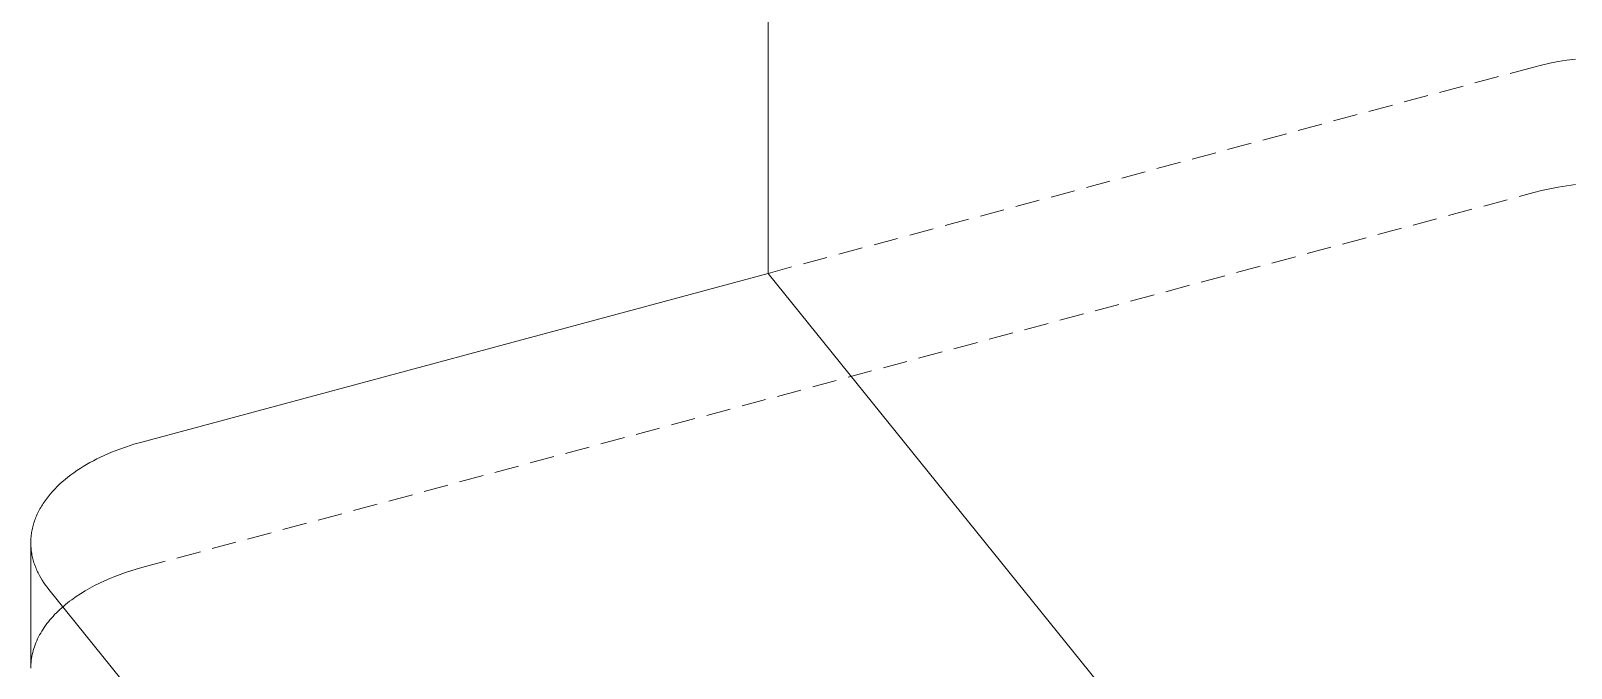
# Model space of a CAD drawing. Header units: millimetres. Extents: x -427 to 4679, y -324 to 2971.
# Drawn here: x 2548 to 2628.2, y 1182.9 to 1216.1 of the extents above; entities that cross this region are included whole.
import ezdxf

# ---------------------------------------------------------------- set-up
doc = ezdxf.new("R2010")
doc.units = ezdxf.units.MM
doc.linetypes.add('HIDDEN', pattern=[1.905, 1.27, -0.635])
doc.layers.add('ZANO_R', color=7, linetype='Continuous', lineweight=0)
doc.layers.add('ZANO_R_przerywana', color=7, linetype='HIDDEN', lineweight=0)

msp = doc.modelspace()

# ---------------------------------------------------------------- linework, layer by layer
at = {"layer": 'ZANO_R'}
for p, q in [((2586.393, 1525.157), (2586.393, 1203.457)), ((2586.393, 1203.457), (2553.766, 1194.673)), ((2586.393, 1203.457), (2776.571, 967.991)), ((2553.366, 1194.559), (2553.766, 1194.673)), ((2551.435, 1193.8), (2551.62, 1193.89)), ((2551.62, 1193.89), (2551.807, 1193.977)), ((2551.807, 1193.977), (2551.996, 1194.061)), ((2551.996, 1194.061), (2552.187, 1194.142)), ((2552.187, 1194.142), (2552.575, 1194.293)), ((2552.575, 1194.293), (2552.968, 1194.433)), ((2552.968, 1194.433), (2553.366, 1194.559)), ((2550.075, 1192.968), (2550.232, 1193.082)), ((2550.232, 1193.082), (2550.393, 1193.193)), ((2550.393, 1193.193), (2550.558, 1193.302)), ((2550.558, 1193.302), (2550.726, 1193.407)), ((2550.726, 1193.407), (2550.899, 1193.51)), ((2550.899, 1193.51), (2551.074, 1193.61)), ((2551.074, 1193.61), (2551.253, 1193.706)), ((2551.253, 1193.706), (2551.435, 1193.8)), ((2549.114, 1192.098), (2549.236, 1192.229)), ((2549.236, 1192.229), (2549.363, 1192.358)), ((2549.363, 1192.358), (2549.495, 1192.485)), ((2549.495, 1192.485), (2549.633, 1192.609)), ((2549.633, 1192.609), (2549.776, 1192.731)), ((2549.776, 1192.731), (2549.923, 1192.851)), ((2549.923, 1192.851), (2550.075, 1192.968)), ((2548.552, 1191.345), (2548.595, 1191.415)), ((2548.595, 1191.415), (2548.64, 1191.485)), ((2548.64, 1191.485), (2548.687, 1191.555)), ((2548.687, 1191.555), (2548.785, 1191.693)), ((2548.785, 1191.693), (2548.889, 1191.83)), ((2548.889, 1191.83), (2548.998, 1191.965)), ((2548.998, 1191.965), (2549.114, 1192.098)), ((2548.18, 1190.554), (2548.205, 1190.627)), ((2548.205, 1190.627), (2548.233, 1190.699)), ((2548.233, 1190.699), (2548.261, 1190.772)), ((2548.261, 1190.772), (2548.292, 1190.844)), ((2548.292, 1190.844), (2548.324, 1190.916)), ((2548.324, 1190.916), (2548.358, 1190.988)), ((2548.358, 1190.988), (2548.394, 1191.06)), ((2548.394, 1191.06), (2548.431, 1191.132)), ((2548.431, 1191.132), (2548.469, 1191.203)), ((2548.469, 1191.203), (2548.51, 1191.274)), ((2548.51, 1191.274), (2548.552, 1191.345)), ((2548.006, 1189.749), (2548.014, 1189.822)), ((2548.014, 1189.822), (2548.023, 1189.895)), ((2548.023, 1189.895), (2548.034, 1189.969)), ((2548.034, 1189.969), (2548.046, 1190.042)), ((2548.046, 1190.042), (2548.06, 1190.115)), ((2548.06, 1190.115), (2548.076, 1190.188)), ((2548.076, 1190.188), (2548.094, 1190.261)), ((2548.094, 1190.261), (2548.113, 1190.335)), ((2548.113, 1190.335), (2548.133, 1190.408)), ((2548.133, 1190.408), (2548.156, 1190.481)), ((2548.156, 1190.481), (2548.18, 1190.554)), ((2547.992, 1189.458), (2547.993, 1189.531)), ((2547.992, 1189.386), (2547.992, 1189.458)), ((2547.992, 1182.908), (2547.992, 1189.386)), ((2547.994, 1189.313), (2547.992, 1189.386)), ((2547.993, 1189.531), (2547.996, 1189.603)), ((2547.998, 1189.241), (2547.994, 1189.313)), ((2547.996, 1189.603), (2548, 1189.676)), ((2548.003, 1189.169), (2547.998, 1189.241)), ((2548, 1189.676), (2548.006, 1189.749)), ((2548.01, 1189.098), (2548.003, 1189.169)), ((2548.018, 1189.026), (2548.01, 1189.098)), ((2548.027, 1188.955), (2548.018, 1189.026)), ((2548.038, 1188.884), (2548.027, 1188.955)), ((2548.051, 1188.814), (2548.038, 1188.884)), ((2548.065, 1188.743), (2548.051, 1188.814)), ((2548.081, 1188.673), (2548.065, 1188.743)), ((2548.097, 1188.604), (2548.081, 1188.673)), ((2548.116, 1188.534), (2548.097, 1188.604)), ((2548.136, 1188.465), (2548.116, 1188.534)), ((2548.157, 1188.397), (2548.136, 1188.465)), ((2548.179, 1188.329), (2548.157, 1188.397)), ((2548.203, 1188.261), (2548.179, 1188.329)), ((2548.228, 1188.193), (2548.203, 1188.261)), ((2548.254, 1188.126), (2548.228, 1188.193)), ((2548.282, 1188.059), (2548.254, 1188.126)), ((2548.311, 1187.993), (2548.282, 1188.059)), ((2548.341, 1187.928), (2548.311, 1187.993)), ((2548.373, 1187.862), (2548.341, 1187.928)), ((2548.439, 1187.733), (2548.373, 1187.862)), ((2548.51, 1187.606), (2548.439, 1187.733)), ((2548.586, 1187.48), (2548.51, 1187.606)), ((2548.666, 1187.357), (2548.586, 1187.48)), ((2548.749, 1187.236), (2548.666, 1187.357)), ((2548.837, 1187.117), (2548.749, 1187.236)), ((2548.929, 1187), (2548.837, 1187.117)), ((2548.929, 1187), (2730.655, 962))]:
    msp.add_line(p, q, dxfattribs=at)
at = {"layer": 'ZANO_R_przerywana'}
for p, q in [((2626.27, 1214.193), (2593.643, 1205.409)), ((2626.27, 1214.193), (2626.679, 1214.296)), ((2626.679, 1214.296), (2627.102, 1214.391)), ((2627.102, 1214.391), (2627.539, 1214.476)), ((2627.539, 1214.476), (2627.99, 1214.55)), ((2627.99, 1214.55), (2628.453, 1214.612)), ((2553.766, 1188.141), (2626.27, 1207.661)), ((2626.27, 1207.661), (2626.679, 1207.764)), ((2626.679, 1207.764), (2627.102, 1207.859)), ((2627.102, 1207.859), (2627.539, 1207.944)), ((2627.539, 1207.944), (2627.99, 1208.018)), ((2627.99, 1208.018), (2628.453, 1208.08)), ((2586.393, 1203.457), (2593.643, 1205.409)), ((2551.573, 1187.336), (2551.836, 1187.458)), ((2551.836, 1187.458), (2552.103, 1187.575)), ((2552.103, 1187.575), (2552.374, 1187.685)), ((2552.374, 1187.685), (2552.648, 1187.789)), ((2552.648, 1187.789), (2552.925, 1187.886)), ((2552.925, 1187.886), (2553.204, 1187.977)), ((2553.204, 1187.977), (2553.484, 1188.062)), ((2553.484, 1188.062), (2553.766, 1188.141)), ((2550.124, 1186.472), (2550.347, 1186.63)), ((2550.347, 1186.63), (2550.579, 1186.783)), ((2550.579, 1186.783), (2550.818, 1186.93)), ((2550.818, 1186.93), (2551.063, 1187.072)), ((2551.063, 1187.072), (2551.315, 1187.207)), ((2551.315, 1187.207), (2551.573, 1187.336)), ((2549.323, 1185.786), (2549.414, 1185.876)), ((2549.414, 1185.876), (2549.508, 1185.965)), ((2549.508, 1185.965), (2549.605, 1186.052)), ((2549.605, 1186.052), (2549.704, 1186.139)), ((2549.704, 1186.139), (2549.805, 1186.224)), ((2549.805, 1186.224), (2549.909, 1186.308)), ((2549.909, 1186.308), (2550.015, 1186.39)), ((2550.015, 1186.39), (2550.124, 1186.472)), ((2548.627, 1184.933), (2548.693, 1185.032)), ((2548.693, 1185.032), (2548.761, 1185.129)), ((2548.761, 1185.129), (2548.833, 1185.225)), ((2548.833, 1185.225), (2548.907, 1185.321)), ((2548.907, 1185.321), (2548.984, 1185.416)), ((2548.984, 1185.416), (2549.065, 1185.51)), ((2549.065, 1185.51), (2549.148, 1185.603)), ((2549.148, 1185.603), (2549.234, 1185.695)), ((2549.234, 1185.695), (2549.323, 1185.786)), ((2548.218, 1184.129), (2548.258, 1184.231)), ((2548.258, 1184.231), (2548.301, 1184.333)), ((2548.301, 1184.333), (2548.347, 1184.434)), ((2548.347, 1184.434), (2548.397, 1184.535)), ((2548.397, 1184.535), (2548.45, 1184.635)), ((2548.45, 1184.635), (2548.506, 1184.735)), ((2548.506, 1184.735), (2548.565, 1184.835)), ((2548.565, 1184.835), (2548.627, 1184.933)), ((2548.016, 1183.306), (2548.03, 1183.409)), ((2548.03, 1183.409), (2548.047, 1183.512)), ((2548.047, 1183.512), (2548.067, 1183.615)), ((2548.067, 1183.615), (2548.091, 1183.718)), ((2548.091, 1183.718), (2548.118, 1183.821)), ((2548.118, 1183.821), (2548.148, 1183.924)), ((2548.148, 1183.924), (2548.181, 1184.026)), ((2548.181, 1184.026), (2548.218, 1184.129)), ((2547.993, 1182.999), (2547.998, 1183.101)), ((2547.998, 1183.101), (2548.005, 1183.204)), ((2548.005, 1183.204), (2548.016, 1183.306))]:
    msp.add_line(p, q, dxfattribs=at)

doc.saveas('drawing.dxf')
